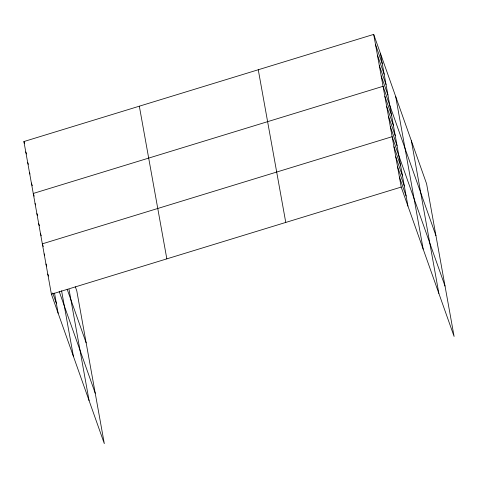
<?xml version="1.0" encoding="UTF-8"?>
<svg xmlns="http://www.w3.org/2000/svg" width="478" height="478" viewBox="0 0 478 478"><rect width="100%" height="100%" fill="white"/><g stroke="black" fill="none" stroke-linecap="round" stroke-linejoin="round"><path stroke-width="0.72" d="M75.351 286.83L76.797 290.929L104.306 443.602L51.409 294.221L23.9 141.548L373.694 34.398L426.591 183.779L454.1 336.452L401.203 187.071L373.694 34.398M51.409 294.221L401.203 187.071M375.565 44.783L382.304 63.819M377.435 55.161L384.175 74.198M379.305 65.546L386.045 84.582M381.175 75.924L387.921 94.961M435.948 235.69L383.045 86.309L33.251 193.459L34.213 196.177M384.862 96.383L391.601 115.419M386.678 106.463L393.418 125.499M388.495 116.536L395.234 135.573M390.311 126.61L397.051 145.653M445.024 286.071L392.121 136.69L42.327 243.84L43.295 246.558M393.938 146.764L400.684 165.8M395.754 156.844L402.494 175.88M397.571 166.918L404.31 185.954M399.387 176.991L406.127 196.034M23.9 141.548L24.623 143.585M25.77 151.932L26.493 153.97M27.64 162.311L28.363 164.348M29.511 172.695L29.995 174.052M31.381 183.074L32.343 185.793M67.183 289.274L86.154 342.84M35.067 203.532L35.551 204.895M36.884 213.606L37.607 215.65M38.7 223.686L39.423 225.724M40.516 233.76L41.233 235.803M59.224 291.55L95.23 393.221M44.143 253.914L44.627 255.276M45.96 263.987L46.683 266.031M47.776 274.067L48.499 276.105M52.723 292.984L56.332 303.177M411.361 140.765L438.87 293.438M395.67 96.448L423.173 249.122M380.434 53.434L407.943 206.108M258.263 69.758L285.766 222.431M139.331 106.188L166.84 258.861M69.047 289.441L89.075 400.588M61.578 290.773L73.379 356.271M54.516 293.104L58.149 313.257"/></g></svg>
